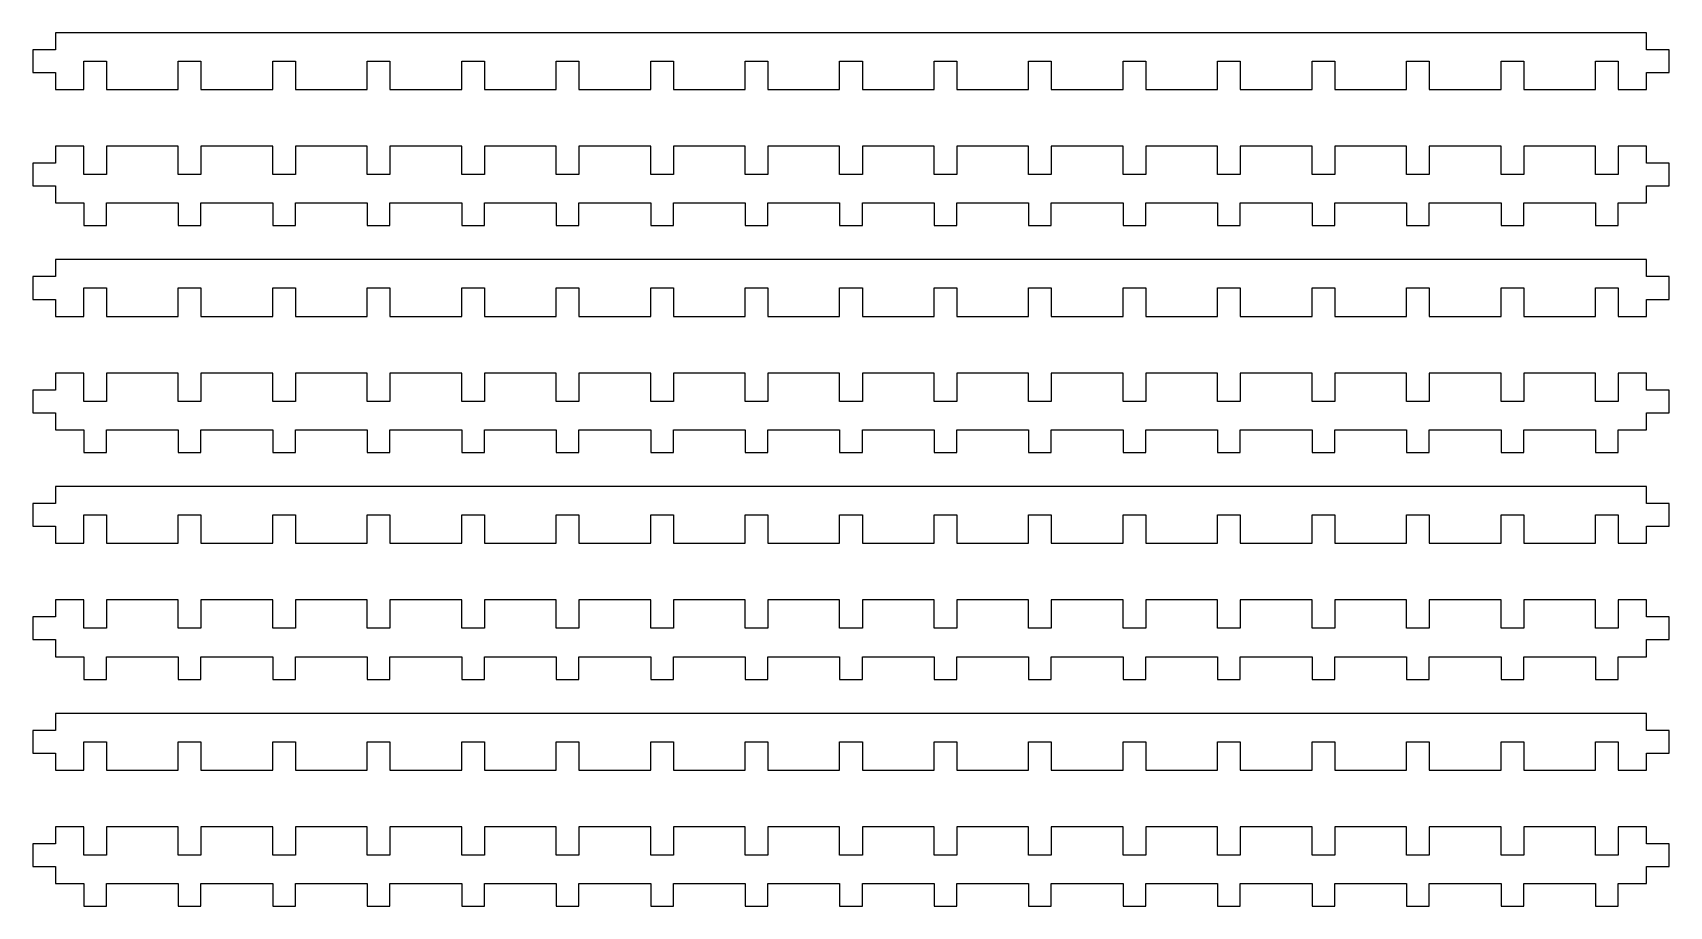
# Model space of a CAD drawing. Header units: metres. Extents: x -299 to 289, y -680 to 587.
# Drawn here: x -298.7 to -10, y -520 to -366 of the extents above; entities that cross this region are included whole.
import ezdxf

# ---------------------------------------------------------------- set-up
doc = ezdxf.new("R2010")
doc.units = ezdxf.units.M

msp = doc.modelspace()

# ---------------------------------------------------------------- linework, layer by layer
for p, q in [((-14, -366), (-294.667, -366)), ((-294.667, -366), (-294.667, -369)), ((-14, -369), (-14, -366)), ((-294.667, -369), (-298.667, -369)), ((-298.667, -369), (-298.667, -373)), ((-10, -369), (-14, -369)), ((-10, -373), (-10, -369)), ((-289.667, -371), (-285.667, -371)), ((-289.667, -376), (-289.667, -371)), ((-285.667, -371), (-285.667, -376)), ((-273, -376), (-273, -371)), ((-273, -371), (-269, -371)), ((-269, -371), (-269, -376)), ((-256.333, -376), (-256.333, -371)), ((-256.333, -371), (-252.333, -371)), ((-252.333, -371), (-252.333, -376)), ((-239.667, -376), (-239.667, -371)), ((-239.667, -371), (-235.667, -371)), ((-235.667, -371), (-235.667, -376)), ((-223, -376), (-223, -371)), ((-223, -371), (-219, -371)), ((-219, -371), (-219, -376)), ((-206.333, -376), (-206.333, -371)), ((-206.333, -371), (-202.333, -371)), ((-202.333, -371), (-202.333, -376)), ((-189.667, -376), (-189.667, -371)), ((-189.667, -371), (-185.667, -371)), ((-185.667, -371), (-185.667, -376)), ((-173, -376), (-173, -371)), ((-173, -371), (-169, -371)), ((-169, -371), (-169, -376)), ((-156.333, -376), (-156.333, -371)), ((-156.333, -371), (-152.333, -371)), ((-152.333, -371), (-152.333, -376)), ((-139.667, -376), (-139.667, -371)), ((-139.667, -371), (-135.667, -371)), ((-135.667, -371), (-135.667, -376)), ((-123, -376), (-123, -371)), ((-123, -371), (-119, -371)), ((-119, -371), (-119, -376)), ((-106.333, -376), (-106.333, -371)), ((-106.333, -371), (-102.333, -371)), ((-102.333, -371), (-102.333, -376)), ((-89.6667, -376), (-89.6667, -371)), ((-89.6667, -371), (-85.6667, -371)), ((-85.6667, -371), (-85.6667, -376)), ((-73, -376), (-73, -371)), ((-73, -371), (-69, -371)), ((-69, -371), (-69, -376)), ((-56.3333, -376), (-56.3333, -371)), ((-56.3333, -371), (-52.3333, -371)), ((-52.3333, -371), (-52.3333, -376)), ((-39.6667, -376), (-39.6667, -371)), ((-39.6667, -371), (-35.6667, -371)), ((-35.6667, -371), (-35.6667, -376)), ((-23, -376), (-23, -371)), ((-23, -371), (-19, -371)), ((-19, -371), (-19, -376)), ((-298.667, -373), (-294.667, -373)), ((-294.667, -373), (-294.667, -376)), ((-14, -376), (-14, -373)), ((-14, -373), (-10, -373)), ((-294.667, -376), (-289.667, -376)), ((-285.667, -376), (-273, -376)), ((-269, -376), (-256.333, -376)), ((-252.333, -376), (-239.667, -376)), ((-235.667, -376), (-223, -376)), ((-219, -376), (-206.333, -376)), ((-202.333, -376), (-189.667, -376)), ((-185.667, -376), (-173, -376)), ((-169, -376), (-156.333, -376)), ((-152.333, -376), (-139.667, -376)), ((-135.667, -376), (-123, -376)), ((-119, -376), (-106.333, -376)), ((-102.333, -376), (-89.6667, -376)), ((-85.6667, -376), (-73, -376)), ((-69, -376), (-56.3333, -376)), ((-52.3333, -376), (-39.6667, -376)), ((-35.6667, -376), (-23, -376)), ((-19, -376), (-14, -376)), ((-289.667, -386), (-294.667, -386)), ((-294.667, -386), (-294.667, -389)), ((-289.667, -391), (-289.667, -386)), ((-273, -386), (-285.667, -386)), ((-285.667, -386), (-285.667, -391)), ((-273, -391), (-273, -386)), ((-256.333, -386), (-269, -386)), ((-269, -386), (-269, -391)), ((-256.333, -391), (-256.333, -386)), ((-239.667, -386), (-252.333, -386)), ((-252.333, -386), (-252.333, -391)), ((-239.667, -391), (-239.667, -386)), ((-223, -386), (-235.667, -386)), ((-235.667, -386), (-235.667, -391)), ((-223, -391), (-223, -386)), ((-206.333, -386), (-219, -386)), ((-219, -386), (-219, -391)), ((-206.333, -391), (-206.333, -386)), ((-189.667, -386), (-202.333, -386)), ((-202.333, -386), (-202.333, -391)), ((-189.667, -391), (-189.667, -386)), ((-173, -386), (-185.667, -386)), ((-185.667, -386), (-185.667, -391)), ((-173, -391), (-173, -386)), ((-156.333, -386), (-169, -386)), ((-169, -386), (-169, -391)), ((-156.333, -391), (-156.333, -386)), ((-139.667, -386), (-152.333, -386)), ((-152.333, -386), (-152.333, -391)), ((-139.667, -391), (-139.667, -386)), ((-123, -386), (-135.667, -386)), ((-135.667, -386), (-135.667, -391)), ((-123, -391), (-123, -386)), ((-106.333, -386), (-119, -386)), ((-119, -386), (-119, -391)), ((-106.333, -391), (-106.333, -386)), ((-89.6667, -386), (-102.333, -386)), ((-102.333, -386), (-102.333, -391)), ((-89.6667, -391), (-89.6667, -386)), ((-73, -386), (-85.6667, -386)), ((-85.6667, -386), (-85.6667, -391)), ((-73, -391), (-73, -386)), ((-56.3333, -386), (-69, -386)), ((-69, -386), (-69, -391)), ((-56.3333, -391), (-56.3333, -386)), ((-39.6667, -386), (-52.3333, -386)), ((-52.3333, -386), (-52.3333, -391)), ((-39.6667, -391), (-39.6667, -386)), ((-23, -386), (-35.6667, -386)), ((-35.6667, -386), (-35.6667, -391)), ((-23, -391), (-23, -386)), ((-14, -386), (-19, -386)), ((-19, -386), (-19, -391)), ((-14, -389), (-14, -386)), ((-294.667, -389), (-298.667, -389)), ((-298.667, -389), (-298.667, -393)), ((-10, -389), (-14, -389)), ((-10, -393), (-10, -389)), ((-285.667, -391), (-289.667, -391)), ((-269, -391), (-273, -391)), ((-252.333, -391), (-256.333, -391)), ((-235.667, -391), (-239.667, -391)), ((-219, -391), (-223, -391)), ((-202.333, -391), (-206.333, -391)), ((-185.667, -391), (-189.667, -391)), ((-169, -391), (-173, -391)), ((-152.333, -391), (-156.333, -391)), ((-135.667, -391), (-139.667, -391)), ((-119, -391), (-123, -391)), ((-102.333, -391), (-106.333, -391)), ((-85.6667, -391), (-89.6667, -391)), ((-69, -391), (-73, -391)), ((-52.3333, -391), (-56.3333, -391)), ((-35.6667, -391), (-39.6667, -391)), ((-19, -391), (-23, -391)), ((-298.667, -393), (-294.667, -393)), ((-294.667, -393), (-294.667, -396)), ((-14, -396), (-14, -393)), ((-14, -393), (-10, -393)), ((-294.667, -396), (-289.667, -396)), ((-289.667, -396), (-289.667, -400)), ((-285.667, -396), (-273, -396)), ((-285.667, -400), (-285.667, -396)), ((-273, -396), (-273, -400)), ((-269, -400), (-269, -396)), ((-269, -396), (-256.333, -396)), ((-256.333, -396), (-256.333, -400)), ((-252.333, -400), (-252.333, -396)), ((-252.333, -396), (-239.667, -396)), ((-239.667, -396), (-239.667, -400)), ((-235.667, -400), (-235.667, -396)), ((-235.667, -396), (-223, -396)), ((-223, -396), (-223, -400)), ((-219, -400), (-219, -396)), ((-219, -396), (-206.333, -396)), ((-206.333, -396), (-206.333, -400)), ((-202.333, -400), (-202.333, -396)), ((-202.333, -396), (-189.667, -396)), ((-189.667, -396), (-189.667, -400)), ((-185.667, -400), (-185.667, -396)), ((-185.667, -396), (-173, -396)), ((-173, -396), (-173, -400)), ((-169, -400), (-169, -396)), ((-169, -396), (-156.333, -396)), ((-156.333, -396), (-156.333, -400)), ((-152.333, -400), (-152.333, -396)), ((-152.333, -396), (-139.667, -396)), ((-139.667, -396), (-139.667, -400)), ((-135.667, -400), (-135.667, -396)), ((-135.667, -396), (-123, -396)), ((-123, -396), (-123, -400)), ((-119, -400), (-119, -396)), ((-119, -396), (-106.333, -396)), ((-106.333, -396), (-106.333, -400)), ((-102.333, -400), (-102.333, -396)), ((-102.333, -396), (-89.6667, -396)), ((-89.6667, -396), (-89.6667, -400)), ((-85.6667, -400), (-85.6667, -396)), ((-85.6667, -396), (-73, -396)), ((-73, -396), (-73, -400)), ((-69, -400), (-69, -396)), ((-69, -396), (-56.3333, -396)), ((-56.3333, -396), (-56.3333, -400)), ((-52.3333, -400), (-52.3333, -396)), ((-52.3333, -396), (-39.6667, -396)), ((-39.6667, -396), (-39.6667, -400)), ((-35.6667, -400), (-35.6667, -396)), ((-35.6667, -396), (-23, -396)), ((-23, -396), (-23, -400)), ((-19, -400), (-19, -396)), ((-19, -396), (-14, -396)), ((-289.667, -400), (-285.667, -400)), ((-273, -400), (-269, -400)), ((-256.333, -400), (-252.333, -400)), ((-239.667, -400), (-235.667, -400)), ((-223, -400), (-219, -400)), ((-206.333, -400), (-202.333, -400)), ((-189.667, -400), (-185.667, -400)), ((-173, -400), (-169, -400)), ((-156.333, -400), (-152.333, -400)), ((-139.667, -400), (-135.667, -400)), ((-123, -400), (-119, -400)), ((-106.333, -400), (-102.333, -400)), ((-89.6667, -400), (-85.6667, -400)), ((-73, -400), (-69, -400)), ((-56.3333, -400), (-52.3333, -400)), ((-39.6667, -400), (-35.6667, -400)), ((-23, -400), (-19, -400)), ((-14, -406), (-294.667, -406)), ((-294.667, -406), (-294.667, -409)), ((-14, -409), (-14, -406)), ((-294.667, -409), (-298.667, -409)), ((-298.667, -409), (-298.667, -413)), ((-10, -409), (-14, -409)), ((-10, -413), (-10, -409)), ((-289.667, -411), (-285.667, -411)), ((-289.667, -416), (-289.667, -411)), ((-285.667, -411), (-285.667, -416)), ((-273, -416), (-273, -411)), ((-273, -411), (-269, -411)), ((-269, -411), (-269, -416)), ((-256.333, -416), (-256.333, -411)), ((-256.333, -411), (-252.333, -411)), ((-252.333, -411), (-252.333, -416)), ((-239.667, -416), (-239.667, -411)), ((-239.667, -411), (-235.667, -411)), ((-235.667, -411), (-235.667, -416)), ((-223, -416), (-223, -411)), ((-223, -411), (-219, -411)), ((-219, -411), (-219, -416)), ((-206.333, -416), (-206.333, -411)), ((-206.333, -411), (-202.333, -411)), ((-202.333, -411), (-202.333, -416)), ((-189.667, -416), (-189.667, -411)), ((-189.667, -411), (-185.667, -411)), ((-185.667, -411), (-185.667, -416)), ((-173, -416), (-173, -411)), ((-173, -411), (-169, -411)), ((-169, -411), (-169, -416)), ((-156.333, -416), (-156.333, -411)), ((-156.333, -411), (-152.333, -411)), ((-152.333, -411), (-152.333, -416)), ((-139.667, -416), (-139.667, -411)), ((-139.667, -411), (-135.667, -411)), ((-135.667, -411), (-135.667, -416)), ((-123, -416), (-123, -411)), ((-123, -411), (-119, -411)), ((-119, -411), (-119, -416)), ((-106.333, -416), (-106.333, -411)), ((-106.333, -411), (-102.333, -411)), ((-102.333, -411), (-102.333, -416)), ((-89.6667, -416), (-89.6667, -411)), ((-89.6667, -411), (-85.6667, -411)), ((-85.6667, -411), (-85.6667, -416)), ((-73, -416), (-73, -411)), ((-73, -411), (-69, -411)), ((-69, -411), (-69, -416)), ((-56.3333, -416), (-56.3333, -411)), ((-56.3333, -411), (-52.3333, -411)), ((-52.3333, -411), (-52.3333, -416)), ((-39.6667, -416), (-39.6667, -411)), ((-39.6667, -411), (-35.6667, -411)), ((-35.6667, -411), (-35.6667, -416)), ((-23, -416), (-23, -411)), ((-23, -411), (-19, -411)), ((-19, -411), (-19, -416)), ((-298.667, -413), (-294.667, -413)), ((-294.667, -413), (-294.667, -416)), ((-14, -416), (-14, -413)), ((-14, -413), (-10, -413)), ((-294.667, -416), (-289.667, -416)), ((-285.667, -416), (-273, -416)), ((-269, -416), (-256.333, -416)), ((-252.333, -416), (-239.667, -416)), ((-235.667, -416), (-223, -416)), ((-219, -416), (-206.333, -416)), ((-202.333, -416), (-189.667, -416)), ((-185.667, -416), (-173, -416)), ((-169, -416), (-156.333, -416)), ((-152.333, -416), (-139.667, -416)), ((-135.667, -416), (-123, -416)), ((-119, -416), (-106.333, -416)), ((-102.333, -416), (-89.6667, -416)), ((-85.6667, -416), (-73, -416)), ((-69, -416), (-56.3333, -416)), ((-52.3333, -416), (-39.6667, -416)), ((-35.6667, -416), (-23, -416)), ((-19, -416), (-14, -416)), ((-289.667, -426), (-294.667, -426)), ((-294.667, -426), (-294.667, -429)), ((-289.667, -431), (-289.667, -426)), ((-273, -426), (-285.667, -426)), ((-285.667, -426), (-285.667, -431)), ((-273, -431), (-273, -426)), ((-256.333, -426), (-269, -426)), ((-269, -426), (-269, -431)), ((-256.333, -431), (-256.333, -426)), ((-239.667, -426), (-252.333, -426)), ((-252.333, -426), (-252.333, -431)), ((-239.667, -431), (-239.667, -426)), ((-223, -426), (-235.667, -426)), ((-235.667, -426), (-235.667, -431)), ((-223, -431), (-223, -426)), ((-206.333, -426), (-219, -426)), ((-219, -426), (-219, -431)), ((-206.333, -431), (-206.333, -426)), ((-189.667, -426), (-202.333, -426)), ((-202.333, -426), (-202.333, -431)), ((-189.667, -431), (-189.667, -426)), ((-173, -426), (-185.667, -426)), ((-185.667, -426), (-185.667, -431)), ((-173, -431), (-173, -426)), ((-156.333, -426), (-169, -426)), ((-169, -426), (-169, -431)), ((-156.333, -431), (-156.333, -426)), ((-139.667, -426), (-152.333, -426)), ((-152.333, -426), (-152.333, -431)), ((-139.667, -431), (-139.667, -426)), ((-123, -426), (-135.667, -426)), ((-135.667, -426), (-135.667, -431)), ((-123, -431), (-123, -426)), ((-106.333, -426), (-119, -426)), ((-119, -426), (-119, -431)), ((-106.333, -431), (-106.333, -426)), ((-89.6667, -426), (-102.333, -426)), ((-102.333, -426), (-102.333, -431)), ((-89.6667, -431), (-89.6667, -426)), ((-73, -426), (-85.6667, -426)), ((-85.6667, -426), (-85.6667, -431)), ((-73, -431), (-73, -426)), ((-56.3333, -426), (-69, -426)), ((-69, -426), (-69, -431)), ((-56.3333, -431), (-56.3333, -426)), ((-39.6667, -426), (-52.3333, -426)), ((-52.3333, -426), (-52.3333, -431)), ((-39.6667, -431), (-39.6667, -426)), ((-23, -426), (-35.6667, -426)), ((-35.6667, -426), (-35.6667, -431)), ((-23, -431), (-23, -426)), ((-14, -426), (-19, -426)), ((-19, -426), (-19, -431)), ((-14, -429), (-14, -426)), ((-294.667, -429), (-298.667, -429)), ((-298.667, -429), (-298.667, -433)), ((-10, -429), (-14, -429)), ((-10, -433), (-10, -429)), ((-298.667, -433), (-294.667, -433)), ((-294.667, -433), (-294.667, -436)), ((-285.667, -431), (-289.667, -431)), ((-269, -431), (-273, -431)), ((-252.333, -431), (-256.333, -431)), ((-235.667, -431), (-239.667, -431)), ((-219, -431), (-223, -431)), ((-202.333, -431), (-206.333, -431)), ((-185.667, -431), (-189.667, -431)), ((-169, -431), (-173, -431)), ((-152.333, -431), (-156.333, -431)), ((-135.667, -431), (-139.667, -431)), ((-119, -431), (-123, -431)), ((-102.333, -431), (-106.333, -431)), ((-85.6667, -431), (-89.6667, -431)), ((-69, -431), (-73, -431)), ((-52.3333, -431), (-56.3333, -431)), ((-35.6667, -431), (-39.6667, -431)), ((-19, -431), (-23, -431)), ((-14, -436), (-14, -433)), ((-14, -433), (-10, -433)), ((-294.667, -436), (-289.667, -436)), ((-289.667, -436), (-289.667, -440)), ((-285.667, -436), (-273, -436)), ((-285.667, -440), (-285.667, -436)), ((-273, -436), (-273, -440)), ((-269, -440), (-269, -436)), ((-269, -436), (-256.333, -436)), ((-256.333, -436), (-256.333, -440)), ((-252.333, -440), (-252.333, -436)), ((-252.333, -436), (-239.667, -436)), ((-239.667, -436), (-239.667, -440)), ((-235.667, -440), (-235.667, -436)), ((-235.667, -436), (-223, -436)), ((-223, -436), (-223, -440)), ((-219, -440), (-219, -436)), ((-219, -436), (-206.333, -436)), ((-206.333, -436), (-206.333, -440)), ((-202.333, -440), (-202.333, -436)), ((-202.333, -436), (-189.667, -436)), ((-189.667, -436), (-189.667, -440)), ((-185.667, -440), (-185.667, -436)), ((-185.667, -436), (-173, -436)), ((-173, -436), (-173, -440)), ((-169, -440), (-169, -436)), ((-169, -436), (-156.333, -436)), ((-156.333, -436), (-156.333, -440)), ((-152.333, -440), (-152.333, -436)), ((-152.333, -436), (-139.667, -436)), ((-139.667, -436), (-139.667, -440)), ((-135.667, -440), (-135.667, -436)), ((-135.667, -436), (-123, -436)), ((-123, -436), (-123, -440)), ((-119, -440), (-119, -436)), ((-119, -436), (-106.333, -436)), ((-106.333, -436), (-106.333, -440)), ((-102.333, -440), (-102.333, -436)), ((-102.333, -436), (-89.6667, -436)), ((-89.6667, -436), (-89.6667, -440)), ((-85.6667, -440), (-85.6667, -436)), ((-85.6667, -436), (-73, -436)), ((-73, -436), (-73, -440)), ((-69, -440), (-69, -436)), ((-69, -436), (-56.3333, -436)), ((-56.3333, -436), (-56.3333, -440)), ((-52.3333, -440), (-52.3333, -436)), ((-52.3333, -436), (-39.6667, -436)), ((-39.6667, -436), (-39.6667, -440)), ((-35.6667, -440), (-35.6667, -436)), ((-35.6667, -436), (-23, -436)), ((-23, -436), (-23, -440)), ((-19, -440), (-19, -436)), ((-19, -436), (-14, -436)), ((-289.667, -440), (-285.667, -440)), ((-273, -440), (-269, -440)), ((-256.333, -440), (-252.333, -440)), ((-239.667, -440), (-235.667, -440)), ((-223, -440), (-219, -440)), ((-206.333, -440), (-202.333, -440)), ((-189.667, -440), (-185.667, -440)), ((-173, -440), (-169, -440)), ((-156.333, -440), (-152.333, -440)), ((-139.667, -440), (-135.667, -440)), ((-123, -440), (-119, -440)), ((-106.333, -440), (-102.333, -440)), ((-89.6667, -440), (-85.6667, -440)), ((-73, -440), (-69, -440)), ((-56.3333, -440), (-52.3333, -440)), ((-39.6667, -440), (-35.6667, -440)), ((-23, -440), (-19, -440)), ((-14, -446), (-294.667, -446)), ((-294.667, -446), (-294.667, -449)), ((-14, -449), (-14, -446)), ((-294.667, -449), (-298.667, -449)), ((-298.667, -449), (-298.667, -453)), ((-10, -449), (-14, -449)), ((-10, -453), (-10, -449)), ((-298.667, -453), (-294.667, -453)), ((-294.667, -453), (-294.667, -456)), ((-289.667, -451), (-285.667, -451)), ((-289.667, -456), (-289.667, -451)), ((-285.667, -451), (-285.667, -456)), ((-273, -456), (-273, -451)), ((-273, -451), (-269, -451)), ((-269, -451), (-269, -456)), ((-256.333, -456), (-256.333, -451)), ((-256.333, -451), (-252.333, -451)), ((-252.333, -451), (-252.333, -456)), ((-239.667, -456), (-239.667, -451)), ((-239.667, -451), (-235.667, -451)), ((-235.667, -451), (-235.667, -456)), ((-223, -456), (-223, -451)), ((-223, -451), (-219, -451)), ((-219, -451), (-219, -456)), ((-206.333, -456), (-206.333, -451)), ((-206.333, -451), (-202.333, -451)), ((-202.333, -451), (-202.333, -456)), ((-189.667, -456), (-189.667, -451)), ((-189.667, -451), (-185.667, -451)), ((-185.667, -451), (-185.667, -456)), ((-173, -456), (-173, -451)), ((-173, -451), (-169, -451)), ((-169, -451), (-169, -456)), ((-156.333, -456), (-156.333, -451)), ((-156.333, -451), (-152.333, -451)), ((-152.333, -451), (-152.333, -456)), ((-139.667, -456), (-139.667, -451)), ((-139.667, -451), (-135.667, -451)), ((-135.667, -451), (-135.667, -456)), ((-123, -456), (-123, -451)), ((-123, -451), (-119, -451)), ((-119, -451), (-119, -456)), ((-106.333, -456), (-106.333, -451)), ((-106.333, -451), (-102.333, -451)), ((-102.333, -451), (-102.333, -456)), ((-89.6667, -456), (-89.6667, -451)), ((-89.6667, -451), (-85.6667, -451)), ((-85.6667, -451), (-85.6667, -456)), ((-73, -456), (-73, -451)), ((-73, -451), (-69, -451)), ((-69, -451), (-69, -456)), ((-56.3333, -456), (-56.3333, -451)), ((-56.3333, -451), (-52.3333, -451)), ((-52.3333, -451), (-52.3333, -456)), ((-39.6667, -456), (-39.6667, -451)), ((-39.6667, -451), (-35.6667, -451)), ((-35.6667, -451), (-35.6667, -456)), ((-23, -456), (-23, -451)), ((-23, -451), (-19, -451)), ((-19, -451), (-19, -456)), ((-14, -456), (-14, -453)), ((-14, -453), (-10, -453)), ((-294.667, -456), (-289.667, -456)), ((-285.667, -456), (-273, -456)), ((-269, -456), (-256.333, -456)), ((-252.333, -456), (-239.667, -456)), ((-235.667, -456), (-223, -456)), ((-219, -456), (-206.333, -456)), ((-202.333, -456), (-189.667, -456)), ((-185.667, -456), (-173, -456)), ((-169, -456), (-156.333, -456)), ((-152.333, -456), (-139.667, -456)), ((-135.667, -456), (-123, -456)), ((-119, -456), (-106.333, -456)), ((-102.333, -456), (-89.6667, -456)), ((-85.6667, -456), (-73, -456)), ((-69, -456), (-56.3333, -456)), ((-52.3333, -456), (-39.6667, -456)), ((-35.6667, -456), (-23, -456)), ((-19, -456), (-14, -456)), ((-289.667, -466), (-294.667, -466)), ((-294.667, -466), (-294.667, -469)), ((-289.667, -471), (-289.667, -466)), ((-273, -466), (-285.667, -466)), ((-285.667, -466), (-285.667, -471)), ((-273, -471), (-273, -466)), ((-256.333, -466), (-269, -466)), ((-269, -466), (-269, -471)), ((-256.333, -471), (-256.333, -466)), ((-239.667, -466), (-252.333, -466)), ((-252.333, -466), (-252.333, -471)), ((-239.667, -471), (-239.667, -466)), ((-223, -466), (-235.667, -466)), ((-235.667, -466), (-235.667, -471)), ((-223, -471), (-223, -466)), ((-206.333, -466), (-219, -466)), ((-219, -466), (-219, -471)), ((-206.333, -471), (-206.333, -466)), ((-189.667, -466), (-202.333, -466)), ((-202.333, -466), (-202.333, -471)), ((-189.667, -471), (-189.667, -466)), ((-173, -466), (-185.667, -466)), ((-185.667, -466), (-185.667, -471)), ((-173, -471), (-173, -466)), ((-156.333, -466), (-169, -466)), ((-169, -466), (-169, -471)), ((-156.333, -471), (-156.333, -466)), ((-139.667, -466), (-152.333, -466)), ((-152.333, -466), (-152.333, -471)), ((-139.667, -471), (-139.667, -466)), ((-123, -466), (-135.667, -466)), ((-135.667, -466), (-135.667, -471)), ((-123, -471), (-123, -466)), ((-106.333, -466), (-119, -466)), ((-119, -466), (-119, -471)), ((-106.333, -471), (-106.333, -466)), ((-89.6667, -466), (-102.333, -466)), ((-102.333, -466), (-102.333, -471)), ((-89.6667, -471), (-89.6667, -466)), ((-73, -466), (-85.6667, -466)), ((-85.6667, -466), (-85.6667, -471)), ((-73, -471), (-73, -466)), ((-56.3333, -466), (-69, -466)), ((-69, -466), (-69, -471)), ((-56.3333, -471), (-56.3333, -466)), ((-39.6667, -466), (-52.3333, -466)), ((-52.3333, -466), (-52.3333, -471)), ((-39.6667, -471), (-39.6667, -466)), ((-23, -466), (-35.6667, -466)), ((-35.6667, -466), (-35.6667, -471)), ((-23, -471), (-23, -466)), ((-14, -466), (-19, -466)), ((-19, -466), (-19, -471)), ((-14, -469), (-14, -466)), ((-294.667, -469), (-298.667, -469)), ((-298.667, -469), (-298.667, -473)), ((-10, -469), (-14, -469)), ((-10, -473), (-10, -469)), ((-298.667, -473), (-294.667, -473)), ((-294.667, -473), (-294.667, -476)), ((-285.667, -471), (-289.667, -471)), ((-269, -471), (-273, -471)), ((-252.333, -471), (-256.333, -471)), ((-235.667, -471), (-239.667, -471)), ((-219, -471), (-223, -471)), ((-202.333, -471), (-206.333, -471)), ((-185.667, -471), (-189.667, -471)), ((-169, -471), (-173, -471)), ((-152.333, -471), (-156.333, -471)), ((-135.667, -471), (-139.667, -471)), ((-119, -471), (-123, -471)), ((-102.333, -471), (-106.333, -471)), ((-85.6667, -471), (-89.6667, -471)), ((-69, -471), (-73, -471)), ((-52.3333, -471), (-56.3333, -471)), ((-35.6667, -471), (-39.6667, -471)), ((-19, -471), (-23, -471)), ((-14, -476), (-14, -473)), ((-14, -473), (-10, -473)), ((-294.667, -476), (-289.667, -476)), ((-289.667, -476), (-289.667, -480)), ((-285.667, -476), (-273, -476)), ((-285.667, -480), (-285.667, -476)), ((-273, -476), (-273, -480)), ((-269, -480), (-269, -476)), ((-269, -476), (-256.333, -476)), ((-256.333, -476), (-256.333, -480)), ((-252.333, -480), (-252.333, -476)), ((-252.333, -476), (-239.667, -476)), ((-239.667, -476), (-239.667, -480)), ((-235.667, -480), (-235.667, -476)), ((-235.667, -476), (-223, -476)), ((-223, -476), (-223, -480)), ((-219, -480), (-219, -476)), ((-219, -476), (-206.333, -476)), ((-206.333, -476), (-206.333, -480)), ((-202.333, -480), (-202.333, -476)), ((-202.333, -476), (-189.667, -476)), ((-189.667, -476), (-189.667, -480)), ((-185.667, -480), (-185.667, -476)), ((-185.667, -476), (-173, -476)), ((-173, -476), (-173, -480)), ((-169, -480), (-169, -476)), ((-169, -476), (-156.333, -476)), ((-156.333, -476), (-156.333, -480)), ((-152.333, -480), (-152.333, -476)), ((-152.333, -476), (-139.667, -476)), ((-139.667, -476), (-139.667, -480)), ((-135.667, -480), (-135.667, -476)), ((-135.667, -476), (-123, -476)), ((-123, -476), (-123, -480)), ((-119, -480), (-119, -476)), ((-119, -476), (-106.333, -476)), ((-106.333, -476), (-106.333, -480)), ((-102.333, -480), (-102.333, -476)), ((-102.333, -476), (-89.6667, -476)), ((-89.6667, -476), (-89.6667, -480)), ((-85.6667, -480), (-85.6667, -476)), ((-85.6667, -476), (-73, -476)), ((-73, -476), (-73, -480)), ((-69, -480), (-69, -476)), ((-69, -476), (-56.3333, -476)), ((-56.3333, -476), (-56.3333, -480)), ((-52.3333, -480), (-52.3333, -476)), ((-52.3333, -476), (-39.6667, -476)), ((-39.6667, -476), (-39.6667, -480)), ((-35.6667, -480), (-35.6667, -476)), ((-35.6667, -476), (-23, -476)), ((-23, -476), (-23, -480)), ((-19, -480), (-19, -476)), ((-19, -476), (-14, -476)), ((-289.667, -480), (-285.667, -480)), ((-273, -480), (-269, -480)), ((-256.333, -480), (-252.333, -480)), ((-239.667, -480), (-235.667, -480)), ((-223, -480), (-219, -480)), ((-206.333, -480), (-202.333, -480)), ((-189.667, -480), (-185.667, -480)), ((-173, -480), (-169, -480)), ((-156.333, -480), (-152.333, -480)), ((-139.667, -480), (-135.667, -480)), ((-123, -480), (-119, -480)), ((-106.333, -480), (-102.333, -480)), ((-89.6667, -480), (-85.6667, -480)), ((-73, -480), (-69, -480)), ((-56.3333, -480), (-52.3333, -480)), ((-39.6667, -480), (-35.6667, -480)), ((-23, -480), (-19, -480)), ((-14, -486), (-294.667, -486)), ((-294.667, -486), (-294.667, -489)), ((-14, -489), (-14, -486)), ((-294.667, -489), (-298.667, -489)), ((-298.667, -489), (-298.667, -493)), ((-10, -489), (-14, -489)), ((-10, -493), (-10, -489)), ((-298.667, -493), (-294.667, -493)), ((-294.667, -493), (-294.667, -496)), ((-289.667, -491), (-285.667, -491)), ((-289.667, -496), (-289.667, -491)), ((-285.667, -491), (-285.667, -496)), ((-273, -496), (-273, -491)), ((-273, -491), (-269, -491)), ((-269, -491), (-269, -496)), ((-256.333, -496), (-256.333, -491)), ((-256.333, -491), (-252.333, -491)), ((-252.333, -491), (-252.333, -496)), ((-239.667, -496), (-239.667, -491)), ((-239.667, -491), (-235.667, -491)), ((-235.667, -491), (-235.667, -496)), ((-223, -496), (-223, -491)), ((-223, -491), (-219, -491)), ((-219, -491), (-219, -496)), ((-206.333, -496), (-206.333, -491)), ((-206.333, -491), (-202.333, -491)), ((-202.333, -491), (-202.333, -496)), ((-189.667, -496), (-189.667, -491)), ((-189.667, -491), (-185.667, -491)), ((-185.667, -491), (-185.667, -496)), ((-173, -496), (-173, -491)), ((-173, -491), (-169, -491)), ((-169, -491), (-169, -496)), ((-156.333, -496), (-156.333, -491)), ((-156.333, -491), (-152.333, -491)), ((-152.333, -491), (-152.333, -496)), ((-139.667, -496), (-139.667, -491)), ((-139.667, -491), (-135.667, -491)), ((-135.667, -491), (-135.667, -496)), ((-123, -496), (-123, -491)), ((-123, -491), (-119, -491)), ((-119, -491), (-119, -496)), ((-106.333, -496), (-106.333, -491)), ((-106.333, -491), (-102.333, -491)), ((-102.333, -491), (-102.333, -496)), ((-89.6667, -496), (-89.6667, -491)), ((-89.6667, -491), (-85.6667, -491)), ((-85.6667, -491), (-85.6667, -496)), ((-73, -496), (-73, -491)), ((-73, -491), (-69, -491)), ((-69, -491), (-69, -496)), ((-56.3333, -496), (-56.3333, -491)), ((-56.3333, -491), (-52.3333, -491)), ((-52.3333, -491), (-52.3333, -496)), ((-39.6667, -496), (-39.6667, -491)), ((-39.6667, -491), (-35.6667, -491)), ((-35.6667, -491), (-35.6667, -496)), ((-23, -496), (-23, -491)), ((-23, -491), (-19, -491)), ((-19, -491), (-19, -496)), ((-14, -496), (-14, -493)), ((-14, -493), (-10, -493)), ((-294.667, -496), (-289.667, -496)), ((-285.667, -496), (-273, -496)), ((-269, -496), (-256.333, -496)), ((-252.333, -496), (-239.667, -496)), ((-235.667, -496), (-223, -496)), ((-219, -496), (-206.333, -496)), ((-202.333, -496), (-189.667, -496)), ((-185.667, -496), (-173, -496)), ((-169, -496), (-156.333, -496)), ((-152.333, -496), (-139.667, -496)), ((-135.667, -496), (-123, -496)), ((-119, -496), (-106.333, -496)), ((-102.333, -496), (-89.6667, -496)), ((-85.6667, -496), (-73, -496)), ((-69, -496), (-56.3333, -496)), ((-52.3333, -496), (-39.6667, -496)), ((-35.6667, -496), (-23, -496)), ((-19, -496), (-14, -496)), ((-289.667, -506), (-294.667, -506)), ((-294.667, -506), (-294.667, -509)), ((-289.667, -511), (-289.667, -506)), ((-273, -506), (-285.667, -506)), ((-285.667, -506), (-285.667, -511)), ((-273, -511), (-273, -506)), ((-256.333, -506), (-269, -506)), ((-269, -506), (-269, -511)), ((-256.333, -511), (-256.333, -506)), ((-239.667, -506), (-252.333, -506)), ((-252.333, -506), (-252.333, -511)), ((-239.667, -511), (-239.667, -506)), ((-223, -506), (-235.667, -506)), ((-235.667, -506), (-235.667, -511)), ((-223, -511), (-223, -506)), ((-206.333, -506), (-219, -506)), ((-219, -506), (-219, -511)), ((-206.333, -511), (-206.333, -506)), ((-189.667, -506), (-202.333, -506)), ((-202.333, -506), (-202.333, -511)), ((-189.667, -511), (-189.667, -506)), ((-173, -506), (-185.667, -506)), ((-185.667, -506), (-185.667, -511)), ((-173, -511), (-173, -506)), ((-156.333, -506), (-169, -506)), ((-169, -506), (-169, -511)), ((-156.333, -511), (-156.333, -506)), ((-139.667, -506), (-152.333, -506)), ((-152.333, -506), (-152.333, -511)), ((-139.667, -511), (-139.667, -506)), ((-123, -506), (-135.667, -506)), ((-135.667, -506), (-135.667, -511)), ((-123, -511), (-123, -506)), ((-106.333, -506), (-119, -506)), ((-119, -506), (-119, -511)), ((-106.333, -511), (-106.333, -506)), ((-89.6667, -506), (-102.333, -506)), ((-102.333, -506), (-102.333, -511)), ((-89.6667, -511), (-89.6667, -506)), ((-73, -506), (-85.6667, -506)), ((-85.6667, -506), (-85.6667, -511)), ((-73, -511), (-73, -506)), ((-56.3333, -506), (-69, -506)), ((-69, -506), (-69, -511)), ((-56.3333, -511), (-56.3333, -506)), ((-39.6667, -506), (-52.3333, -506)), ((-52.3333, -506), (-52.3333, -511)), ((-39.6667, -511), (-39.6667, -506)), ((-23, -506), (-35.6667, -506)), ((-35.6667, -506), (-35.6667, -511)), ((-23, -511), (-23, -506)), ((-14, -506), (-19, -506)), ((-19, -506), (-19, -511)), ((-14, -509), (-14, -506)), ((-294.667, -509), (-298.667, -509)), ((-298.667, -509), (-298.667, -513)), ((-10, -509), (-14, -509)), ((-10, -513), (-10, -509)), ((-298.667, -513), (-294.667, -513)), ((-294.667, -513), (-294.667, -516)), ((-285.667, -511), (-289.667, -511)), ((-269, -511), (-273, -511)), ((-252.333, -511), (-256.333, -511)), ((-235.667, -511), (-239.667, -511)), ((-219, -511), (-223, -511)), ((-202.333, -511), (-206.333, -511)), ((-185.667, -511), (-189.667, -511)), ((-169, -511), (-173, -511)), ((-152.333, -511), (-156.333, -511)), ((-135.667, -511), (-139.667, -511)), ((-119, -511), (-123, -511)), ((-102.333, -511), (-106.333, -511)), ((-85.6667, -511), (-89.6667, -511)), ((-69, -511), (-73, -511)), ((-52.3333, -511), (-56.3333, -511)), ((-35.6667, -511), (-39.6667, -511)), ((-19, -511), (-23, -511)), ((-14, -516), (-14, -513)), ((-14, -513), (-10, -513)), ((-294.667, -516), (-289.667, -516)), ((-289.667, -516), (-289.667, -520)), ((-285.667, -516), (-273, -516)), ((-285.667, -520), (-285.667, -516)), ((-273, -516), (-273, -520)), ((-269, -520), (-269, -516)), ((-269, -516), (-256.333, -516)), ((-256.333, -516), (-256.333, -520)), ((-252.333, -520), (-252.333, -516)), ((-252.333, -516), (-239.667, -516)), ((-239.667, -516), (-239.667, -520)), ((-235.667, -520), (-235.667, -516)), ((-235.667, -516), (-223, -516)), ((-223, -516), (-223, -520)), ((-219, -520), (-219, -516)), ((-219, -516), (-206.333, -516)), ((-206.333, -516), (-206.333, -520)), ((-202.333, -520), (-202.333, -516)), ((-202.333, -516), (-189.667, -516)), ((-189.667, -516), (-189.667, -520)), ((-185.667, -520), (-185.667, -516)), ((-185.667, -516), (-173, -516)), ((-173, -516), (-173, -520)), ((-169, -520), (-169, -516)), ((-169, -516), (-156.333, -516)), ((-156.333, -516), (-156.333, -520)), ((-152.333, -520), (-152.333, -516)), ((-152.333, -516), (-139.667, -516)), ((-139.667, -516), (-139.667, -520)), ((-135.667, -520), (-135.667, -516)), ((-135.667, -516), (-123, -516)), ((-123, -516), (-123, -520)), ((-119, -520), (-119, -516)), ((-119, -516), (-106.333, -516)), ((-106.333, -516), (-106.333, -520)), ((-102.333, -520), (-102.333, -516)), ((-102.333, -516), (-89.6667, -516)), ((-89.6667, -516), (-89.6667, -520)), ((-85.6667, -520), (-85.6667, -516)), ((-85.6667, -516), (-73, -516)), ((-73, -516), (-73, -520)), ((-69, -520), (-69, -516)), ((-69, -516), (-56.3333, -516)), ((-56.3333, -516), (-56.3333, -520)), ((-52.3333, -520), (-52.3333, -516)), ((-52.3333, -516), (-39.6667, -516)), ((-39.6667, -516), (-39.6667, -520)), ((-35.6667, -520), (-35.6667, -516)), ((-35.6667, -516), (-23, -516)), ((-23, -516), (-23, -520)), ((-19, -520), (-19, -516)), ((-19, -516), (-14, -516)), ((-289.667, -520), (-285.667, -520)), ((-273, -520), (-269, -520)), ((-256.333, -520), (-252.333, -520)), ((-239.667, -520), (-235.667, -520)), ((-223, -520), (-219, -520)), ((-206.333, -520), (-202.333, -520)), ((-189.667, -520), (-185.667, -520)), ((-173, -520), (-169, -520)), ((-156.333, -520), (-152.333, -520)), ((-139.667, -520), (-135.667, -520)), ((-123, -520), (-119, -520)), ((-106.333, -520), (-102.333, -520)), ((-89.6667, -520), (-85.6667, -520)), ((-73, -520), (-69, -520)), ((-56.3333, -520), (-52.3333, -520)), ((-39.6667, -520), (-35.6667, -520)), ((-23, -520), (-19, -520))]:
    msp.add_line(p, q)

doc.saveas('drawing.dxf')
